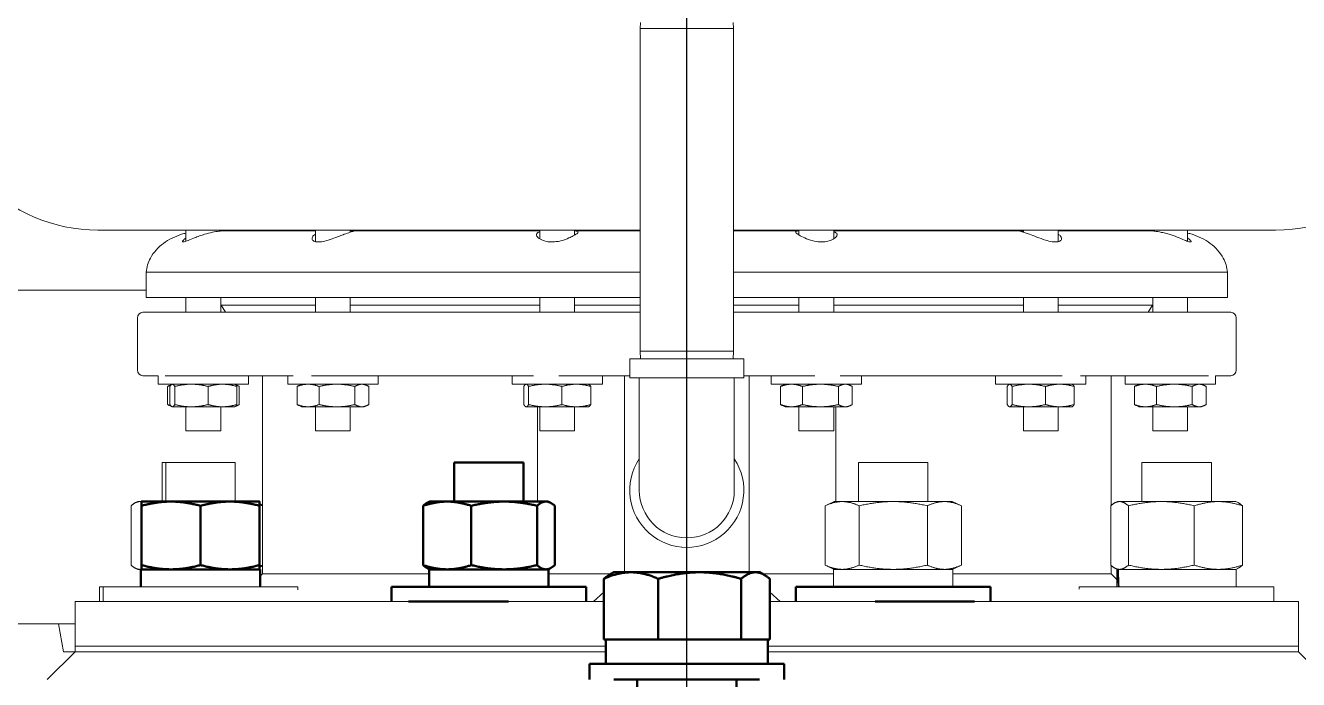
# Model space of a CAD drawing. Header units: inches. Extents: x 20 to 536, y 8 to 344.
# Drawn here: x 107.14 to 118.59, y 133.87 to 139.74 of the extents above; entities that cross this region are included whole.
import ezdxf

# ---------------------------------------------------------------- set-up
doc = ezdxf.new("R2010")
doc.units = ezdxf.units.IN
doc.header["$LTSCALE"] = 16
doc.header["$MEASUREMENT"] = 0
doc.linetypes.add('CHAIN', pattern=[0.7087, 0.4724, -0.0591, 0.1181, -0.0591])
doc.layers.add('Centerline', color=5, linetype='CHAIN', lineweight=25, true_color=0x0000ff)
doc.layers.add('Visible (ANSI)', color=7, linetype='Continuous', lineweight=50)

msp = doc.modelspace()

# ---------------------------------------------------------------- linework, layer by layer
at = {"layer": 'Centerline', "ltscale": 0.952448}
msp.add_line((113.09041, 46.31921), (113.09041, 145.96279), dxfattribs=at)
at = {"layer": 'Visible (ANSI)', "linetype": 'Continuous', "lineweight": 18}
for p, q in [((112.67345, 139.76976), (112.67176, 139.71565)), ((113.50737, 139.76976), (113.50906, 139.71565)), ((112.67176, 139.71565), (113.50906, 139.71565)), ((112.67176, 139.71565), (112.67176, 136.81487)), ((113.50906, 139.71565), (113.50906, 136.81487)), ((112.67176, 137.90479), (107.79609, 137.90479)), ((108.5875, 137.90479), (108.5875, 137.80348)), ((108.9, 137.90479), (108.9, 137.89594)), ((109.75218, 137.89724), (108.92651, 137.89724)), ((109.75218, 137.90479), (109.75218, 137.79971)), ((110.06468, 137.90479), (110.06468, 137.88498)), ((111.76948, 137.89724), (110.08765, 137.89724)), ((111.76948, 137.90479), (111.76948, 137.82469)), ((112.08198, 137.90479), (112.08198, 137.85957)), ((112.67176, 137.89724), (112.08198, 137.89724)), ((118.38473, 137.90479), (113.50906, 137.90479)), ((114.09885, 137.89724), (113.50906, 137.89724)), ((114.09885, 137.90479), (114.09885, 137.85957)), ((114.41135, 137.90479), (114.41135, 137.82469)), ((116.09317, 137.89724), (114.41135, 137.89724)), ((116.11614, 137.90479), (116.11614, 137.88498)), ((116.42864, 137.90479), (116.42864, 137.79971)), ((117.25432, 137.89724), (116.42864, 137.89724)), ((117.28083, 137.90479), (117.28083, 137.89594)), ((117.59333, 137.90479), (117.59333, 137.80348)), ((112.67176, 137.52544), (108.23041, 137.52544)), ((108.23041, 137.29724), (108.23041, 137.52544)), ((117.95041, 137.52544), (113.50906, 137.52544)), ((117.95041, 137.29724), (117.95041, 137.52544)), ((108.23041, 137.36565), (102.83081, 137.36565)), ((112.67176, 137.29724), (108.23041, 137.29724)), ((108.5875, 137.29724), (108.5875, 137.16565)), ((108.9, 137.29724), (108.9, 137.16565)), ((109.75218, 137.29724), (109.75218, 137.16565)), ((110.06468, 137.29724), (110.06468, 137.16565)), ((111.76948, 137.29724), (111.76948, 137.16565)), ((112.08198, 137.29724), (112.08198, 137.16565)), ((117.95041, 137.29724), (113.50906, 137.29724)), ((114.09885, 137.29724), (114.09885, 137.16565)), ((114.41135, 137.29724), (114.41135, 137.16565)), ((116.11614, 137.29724), (116.11614, 137.16565)), ((116.42864, 137.29724), (116.42864, 137.16565)), ((117.28083, 137.29724), (117.28083, 137.16565)), ((117.59333, 137.29724), (117.59333, 137.16565)), ((108.20041, 137.16565), (112.67176, 137.16565)), ((109.75218, 137.22983), (108.90425, 137.22983)), ((108.9413, 137.16565), (108.90425, 137.22983)), ((111.76948, 137.22983), (110.06468, 137.22983)), ((112.67176, 137.22983), (112.08198, 137.22983)), ((114.09885, 137.22983), (113.50906, 137.22983)), ((113.50906, 137.16565), (117.98041, 137.16565)), ((116.11614, 137.22983), (114.41135, 137.22983)), ((117.27657, 137.22983), (116.42864, 137.22983)), ((117.23952, 137.16565), (117.27657, 137.22983)), ((108.15041, 137.11565), (108.15041, 136.64565)), ((118.03041, 137.11565), (118.03041, 136.64565)), ((112.67176, 136.81487), (113.50906, 136.81487)), ((112.67389, 136.74676), (112.67176, 136.81487)), ((113.50694, 136.74676), (113.50906, 136.81487)), ((113.60301, 136.74676), (112.57781, 136.74676)), ((112.57781, 136.57589), (112.57781, 136.74676)), ((113.60301, 136.57589), (113.60301, 136.74676)), ((108.33775, 136.59565), (108.20041, 136.59565)), ((108.33775, 136.59576), (108.33775, 136.51924)), ((109.55048, 136.59565), (108.39885, 136.59565)), ((109.14975, 136.59565), (109.14975, 136.51924)), ((109.27541, 136.59565), (109.27541, 134.81565)), ((109.50243, 136.59565), (109.50243, 136.51924)), ((111.71153, 136.59565), (109.71684, 136.59565)), ((110.31443, 136.59565), (110.31443, 136.51924)), ((111.51973, 136.59565), (111.51973, 136.51924)), ((112.57781, 136.59565), (111.93878, 136.59565)), ((112.33173, 136.59565), (112.33173, 136.51924)), ((112.53041, 136.59565), (112.53041, 134.82928)), ((113.60301, 136.57589), (112.57781, 136.57589)), ((112.66325, 136.1562), (112.66325, 136.57589)), ((113.51758, 136.1562), (113.51758, 136.57589)), ((114.24205, 136.59565), (113.60301, 136.59565)), ((113.65041, 136.59565), (113.65041, 134.82928)), ((113.8491, 136.59565), (113.8491, 136.51924)), ((116.46398, 136.59565), (114.4693, 136.59565)), ((114.6611, 136.59565), (114.6611, 136.51924)), ((115.86639, 136.59565), (115.86639, 136.51924)), ((117.78198, 136.59565), (116.63034, 136.59565)), ((116.67839, 136.59565), (116.67839, 136.51924)), ((116.90541, 136.59565), (116.90541, 135.42913)), ((117.03108, 136.59565), (117.03108, 136.51924)), ((117.84308, 136.59576), (117.84308, 136.51924)), ((117.98041, 136.59565), (117.84308, 136.59565)), ((109.14975, 136.51924), (108.33775, 136.51924)), ((108.42148, 136.49893), (108.42148, 136.33655)), ((108.45982, 136.51811), (108.43905, 136.50842)), ((108.44344, 136.49893), (108.44344, 136.33655)), ((108.46225, 136.51924), (108.45982, 136.51811)), ((108.48587, 136.49893), (108.48587, 136.33655)), ((108.78617, 136.49893), (108.78617, 136.33655)), ((109.02525, 136.51924), (109.02768, 136.51811)), ((109.02768, 136.51811), (109.04844, 136.50842)), ((109.04405, 136.49893), (109.04405, 136.33655)), ((109.06601, 136.49893), (109.06601, 136.33655)), ((110.31443, 136.51924), (109.50243, 136.51924)), ((109.58616, 136.49893), (109.58616, 136.33655)), ((109.62693, 136.51924), (109.60374, 136.50842)), ((109.78404, 136.49893), (109.78404, 136.33655)), ((110.10631, 136.49893), (110.10631, 136.33655)), ((110.18993, 136.51924), (110.21313, 136.50842)), ((110.2307, 136.49893), (110.2307, 136.33655)), ((112.33173, 136.51924), (111.51973, 136.51924)), ((111.62542, 136.49893), (111.62542, 136.33655)), ((111.64423, 136.51924), (111.6418, 136.51811)), ((111.66785, 136.49893), (111.66785, 136.33655)), ((111.96815, 136.49893), (111.96815, 136.33655)), ((112.20723, 136.51924), (112.20966, 136.51811)), ((112.22603, 136.49893), (112.22603, 136.33655)), ((114.6611, 136.51924), (113.8491, 136.51924)), ((113.93283, 136.49893), (113.93283, 136.33655)), ((113.9736, 136.51924), (113.9504, 136.50842)), ((114.13071, 136.49893), (114.13071, 136.33655)), ((114.45297, 136.49893), (114.45297, 136.33655)), ((114.5366, 136.51924), (114.55979, 136.50842)), ((114.57737, 136.49893), (114.57737, 136.33655)), ((116.67839, 136.51924), (115.86639, 136.51924)), ((115.97209, 136.49893), (115.97209, 136.33655)), ((115.99089, 136.51924), (115.98846, 136.51811)), ((116.01451, 136.49893), (116.01451, 136.33655)), ((116.31482, 136.49893), (116.31482, 136.33655)), ((116.55389, 136.51924), (116.55632, 136.51811)), ((116.5727, 136.49893), (116.5727, 136.33655)), ((117.84308, 136.51924), (117.03108, 136.51924)), ((117.11481, 136.49893), (117.11481, 136.33655)), ((117.15558, 136.51924), (117.13239, 136.50842)), ((117.31269, 136.49893), (117.31269, 136.33655)), ((117.63496, 136.49893), (117.63496, 136.33655)), ((117.71858, 136.51924), (117.74177, 136.50842)), ((117.75935, 136.49893), (117.75935, 136.33655)), ((108.45982, 136.31737), (108.43905, 136.32705)), ((109.02768, 136.31737), (109.04844, 136.32705)), ((109.62693, 136.31624), (109.60374, 136.32705)), ((110.18993, 136.31624), (110.21313, 136.32705)), ((113.9736, 136.31624), (113.9504, 136.32705)), ((114.5366, 136.31624), (114.55979, 136.32705)), ((117.15558, 136.31624), (117.13239, 136.32705)), ((117.71858, 136.31624), (117.74177, 136.32705)), ((108.46225, 136.31624), (108.45982, 136.31737)), ((108.46225, 136.31624), (108.46465, 136.31624)), ((108.46465, 136.31624), (108.63602, 136.31624)), ((108.5875, 136.31624), (108.5875, 136.09924)), ((108.63602, 136.31624), (108.91511, 136.31624)), ((108.9, 136.31624), (108.9, 136.09924)), ((108.91511, 136.31624), (109.02525, 136.31624)), ((109.02525, 136.31624), (109.02768, 136.31737)), ((109.62693, 136.31624), (109.6851, 136.31624)), ((109.6851, 136.31624), (109.94517, 136.31624)), ((109.75218, 136.31624), (109.75218, 136.09924)), ((109.94517, 136.31624), (110.1685, 136.31624)), ((110.06468, 136.31624), (110.06468, 136.09924)), ((110.1685, 136.31624), (110.18993, 136.31624)), ((111.64423, 136.31624), (111.6418, 136.31737)), ((111.64423, 136.31624), (111.64663, 136.31624)), ((111.64663, 136.31624), (111.818, 136.31624)), ((111.74921, 136.31624), (111.74921, 135.46465)), ((111.76948, 136.31624), (111.76948, 136.09924)), ((111.818, 136.31624), (112.09709, 136.31624)), ((112.08198, 136.31624), (112.08198, 136.09924)), ((112.09709, 136.31624), (112.20723, 136.31624)), ((112.20723, 136.31624), (112.20966, 136.31737)), ((113.9736, 136.31624), (114.03177, 136.31624)), ((114.03177, 136.31624), (114.29184, 136.31624)), ((114.09885, 136.31624), (114.09885, 136.09924)), ((114.29184, 136.31624), (114.51517, 136.31624)), ((114.41135, 136.31624), (114.41135, 136.09924)), ((114.43161, 136.31624), (114.43161, 135.46465)), ((114.51517, 136.31624), (114.5366, 136.31624)), ((115.99089, 136.31624), (115.98846, 136.31737)), ((115.99089, 136.31624), (115.9933, 136.31624)), ((115.9933, 136.31624), (116.16467, 136.31624)), ((116.11614, 136.31624), (116.11614, 136.09924)), ((116.16467, 136.31624), (116.44376, 136.31624)), ((116.42864, 136.31624), (116.42864, 136.09924)), ((116.44376, 136.31624), (116.55389, 136.31624)), ((116.55389, 136.31624), (116.55632, 136.31737)), ((117.15558, 136.31624), (117.21375, 136.31624)), ((117.21375, 136.31624), (117.47382, 136.31624)), ((117.28083, 136.31624), (117.28083, 136.09924)), ((117.47382, 136.31624), (117.69715, 136.31624)), ((117.59333, 136.31624), (117.59333, 136.09924)), ((117.69715, 136.31624), (117.71858, 136.31624)), ((108.5875, 136.09924), (108.9, 136.09924)), ((109.75218, 136.09924), (110.06468, 136.09924)), ((111.76948, 136.09924), (112.08198, 136.09924)), ((112.66325, 136.1562), (112.66325, 135.56565)), ((113.51758, 135.56565), (113.51758, 136.1562)), ((114.09885, 136.09924), (114.41135, 136.09924)), ((116.11614, 136.09924), (116.42864, 136.09924)), ((117.28083, 136.09924), (117.59333, 136.09924)), ((108.40551, 135.81565), (108.37379, 135.81565)), ((108.37379, 135.46465), (108.37379, 135.81565)), ((109.03051, 135.81565), (108.40551, 135.81565)), ((108.40551, 135.46465), (108.40551, 135.81565)), ((109.03051, 135.46465), (109.03051, 135.81565)), ((115.25889, 135.81565), (114.63389, 135.81565)), ((114.63389, 135.46465), (114.63389, 135.81565)), ((115.25889, 135.46465), (115.25889, 135.81565)), ((117.80704, 135.81565), (117.18204, 135.81565)), ((117.18204, 135.46465), (117.18204, 135.81565)), ((117.80704, 135.46465), (117.80704, 135.81565)), ((108.09404, 135.42635), (108.09404, 134.89396)), ((108.15529, 135.46465), (108.13656, 135.45592)), ((108.17338, 135.46465), (108.15529, 135.46465)), ((108.18701, 135.46465), (108.17338, 135.46465)), ((114.41539, 135.46465), (114.33324, 135.42635)), ((114.33324, 135.42635), (114.33324, 134.89396)), ((114.48653, 135.46465), (114.41539, 135.46465)), ((114.94639, 135.46465), (114.48653, 135.46465)), ((114.63981, 135.42635), (114.63981, 134.89396)), ((115.40624, 135.46465), (114.94639, 135.46465)), ((115.25296, 135.42635), (115.25296, 134.89396)), ((115.47739, 135.46465), (115.40624, 135.46465)), ((115.47739, 135.46465), (115.55953, 135.42635)), ((115.55953, 135.42635), (115.55953, 134.89396)), ((116.90228, 135.42635), (116.90228, 134.89396)), ((116.96354, 135.46465), (116.9448, 135.45592)), ((116.98163, 135.46465), (116.96354, 135.46465)), ((117.3571, 135.46465), (116.98163, 135.46465)), ((117.06098, 135.42635), (117.06098, 134.89396)), ((117.87001, 135.46465), (117.3571, 135.46465)), ((117.65323, 135.42635), (117.65323, 134.89396)), ((118.02554, 135.46465), (117.87001, 135.46465)), ((118.02554, 135.46465), (118.04427, 135.45592)), ((118.08679, 135.42635), (118.08679, 134.89396)), ((108.15529, 134.85565), (108.13656, 134.86439)), ((108.15529, 134.85565), (108.17338, 134.85565)), ((108.17338, 134.85565), (108.18151, 134.85565)), ((114.41539, 134.85565), (114.33324, 134.89396)), ((114.40989, 134.85565), (115.48289, 134.85565)), ((114.40989, 134.85565), (114.40989, 134.69965)), ((115.47739, 134.85565), (115.55953, 134.89396)), ((115.48289, 134.85565), (115.48289, 134.69965)), ((116.90541, 134.89118), (116.90541, 134.81565)), ((116.96354, 134.85565), (116.9448, 134.86439)), ((116.95804, 134.85565), (116.96342, 134.85565)), ((116.95804, 134.85565), (116.95804, 134.69965)), ((116.96342, 134.85565), (116.96879, 134.85565)), ((116.96879, 134.85565), (116.97034, 134.85565)), ((116.97034, 134.85565), (118.03104, 134.85565)), ((118.02554, 134.85565), (118.04427, 134.86439)), ((118.03104, 134.85565), (118.03104, 134.69965)), ((110.77453, 134.81565), (109.27541, 134.81565)), ((111.84753, 134.81565), (112.41081, 134.81565)), ((113.77002, 134.81565), (114.40989, 134.81565)), ((116.90541, 134.81565), (115.48289, 134.81565)), ((107.84301, 134.69965), (107.81129, 134.69965)), ((107.81129, 134.69965), (107.81129, 134.56565)), ((109.59301, 134.69965), (107.84301, 134.69965)), ((107.84301, 134.69965), (107.84301, 134.56565)), ((109.59301, 134.69965), (109.59301, 134.67131)), ((112.25051, 134.56565), (112.34469, 134.64978)), ((113.93032, 134.56565), (113.83613, 134.64978)), ((118.36954, 134.69965), (116.61954, 134.69965)), ((116.61954, 134.69965), (116.61954, 134.67833)), ((118.36954, 134.69965), (118.36954, 134.56565)), ((107.59041, 134.56565), (107.84301, 134.56565)), ((107.59041, 134.56565), (107.59041, 134.16565)), ((108.23663, 134.56565), (107.84301, 134.56565)), ((108.23663, 134.56565), (110.58887, 134.56565)), ((111.48731, 134.56565), (112.34469, 134.56565)), ((113.83613, 134.56565), (114.78509, 134.56565)), ((115.67706, 134.56565), (117.9886, 134.56565)), ((118.36954, 134.56565), (117.9886, 134.56565)), ((118.36954, 134.56565), (118.59041, 134.56565)), ((118.59041, 134.56565), (118.59041, 134.16565)), ((103.57387, 134.36565), (107.59041, 134.36565)), ((107.48544, 134.11565), (107.4425, 134.36565)), ((112.36091, 134.16565), (107.59041, 134.16565)), ((107.59041, 134.11565), (107.59041, 134.16565)), ((112.36091, 134.16565), (107.59041, 134.16565)), ((118.59041, 134.16565), (113.81991, 134.16565)), ((118.59041, 134.16565), (113.81991, 134.16565)), ((118.59041, 134.11565), (118.59041, 134.16565)), ((107.59041, 134.11565), (107.34041, 133.86565)), ((107.59041, 134.11565), (107.48544, 134.11565)), ((107.59041, 134.11565), (112.36091, 134.11565)), ((112.36091, 134.11565), (107.59041, 134.11565)), ((107.59041, 134.11565), (112.36091, 134.11565)), ((113.81991, 134.11565), (118.59041, 134.11565)), ((118.59041, 134.11565), (113.81991, 134.11565)), ((113.81991, 134.11565), (118.59041, 134.11565)), ((118.59041, 134.11565), (118.84041, 133.86565))]:
    msp.add_line(p, q, dxfattribs=at)
at = {"layer": 'Visible (ANSI)'}
for p, q in [((111.62353, 135.81565), (110.99853, 135.81565)), ((110.99853, 135.46465), (110.99853, 135.81565)), ((111.62353, 135.46465), (111.62353, 135.81565)), ((108.45251, 135.46465), (108.18701, 135.46465)), ((108.18701, 135.42635), (108.18701, 134.89396)), ((108.98351, 135.46465), (108.45251, 135.46465)), ((108.71801, 135.42635), (108.71801, 134.89396)), ((109.24901, 135.46465), (108.98351, 135.46465)), ((109.24901, 135.42635), (109.24901, 134.89396)), ((110.71878, 135.42635), (110.71878, 134.89396)), ((110.78003, 135.46465), (110.7613, 135.45592)), ((110.93556, 135.46465), (110.78003, 135.46465)), ((111.44846, 135.46465), (110.93556, 135.46465)), ((111.15234, 135.42635), (111.15234, 134.89396)), ((111.82394, 135.46465), (111.44846, 135.46465)), ((111.74459, 135.42635), (111.74459, 134.89396)), ((111.84203, 135.46465), (111.82394, 135.46465)), ((111.84203, 135.46465), (111.86076, 135.45592)), ((111.90328, 135.42635), (111.90328, 134.89396)), ((108.18151, 134.85565), (109.25451, 134.85565)), ((108.18151, 134.85565), (108.18151, 134.69965)), ((109.25451, 134.85565), (109.25451, 134.69965)), ((110.78003, 134.85565), (110.7613, 134.86439)), ((110.77453, 134.85565), (111.84753, 134.85565)), ((110.77453, 134.85565), (110.77453, 134.69965)), ((111.84203, 134.85565), (111.86076, 134.86439)), ((111.84753, 134.85565), (111.84753, 134.69965)), ((112.34469, 134.22528), (112.34469, 134.77069)), ((112.43441, 134.82928), (112.3928, 134.80526)), ((112.58871, 134.82928), (112.43441, 134.82928)), ((113.20558, 134.82928), (112.58871, 134.82928)), ((112.83272, 134.22528), (112.83272, 134.77069)), ((113.70728, 134.82928), (113.20558, 134.82928)), ((113.57844, 134.22528), (113.57844, 134.77069)), ((113.74641, 134.82928), (113.70728, 134.82928)), ((113.74641, 134.82928), (113.78802, 134.80526)), ((113.83613, 134.22528), (113.83613, 134.77069)), ((112.18603, 134.69965), (110.43603, 134.69965)), ((110.43603, 134.69965), (110.43603, 134.56565)), ((112.18603, 134.69965), (112.18603, 134.56565)), ((115.82139, 134.69965), (114.07139, 134.69965)), ((114.07139, 134.69965), (114.07139, 134.56565)), ((115.82139, 134.69965), (115.82139, 134.56565)), ((111.48731, 134.56565), (110.58887, 134.56565)), ((115.67706, 134.56565), (114.78509, 134.56565)), ((112.58871, 134.22528), (112.34469, 134.22528)), ((112.36091, 134.22528), (113.81991, 134.22528)), ((112.36091, 134.22528), (112.36091, 134.00628)), ((112.43441, 134.22528), (112.43441, 134.22528)), ((112.83272, 134.22528), (112.58871, 134.22528)), ((113.20558, 134.22528), (112.83272, 134.22528)), ((113.57844, 134.22528), (113.20558, 134.22528)), ((113.70728, 134.22528), (113.57844, 134.22528)), ((113.83613, 134.22528), (113.70728, 134.22528)), ((113.74641, 134.22528), (113.74641, 134.22528)), ((113.81991, 134.22528), (113.81991, 134.00628)), ((113.96541, 134.00628), (112.21541, 134.00628)), ((112.21541, 133.86565), (112.21541, 134.00628)), ((113.96541, 133.86565), (113.96541, 134.00628)), ((112.43541, 133.86565), (113.74541, 133.86565)), ((112.64291, 133.86565), (112.64291, 131.36565)), ((113.53791, 133.86565), (113.53791, 131.36565))]:
    msp.add_line(p, q, dxfattribs=at)
at = {"layer": 'Visible (ANSI)', "linetype": 'Continuous', "lineweight": 18}
for centre, radius, start, end in [((107.79609, 139.37571), 1.47092, 90, 270), ((118.38473, 139.37571), 1.47092, 270, 90), ((108.70674, 137.34568), 0.54432, 106.973148, 126.385096), ((108.75521, 137.18686), 0.71038, 103.656145, 106.973148), ((108.8692, 137.48597), 0.41885, 79.085029, 85.783097), ((117.31163, 137.48597), 0.41885, 94.216903, 100.914971), ((117.42561, 137.18686), 0.71038, 73.026852, 76.343855), ((117.47409, 137.34568), 0.54432, 53.614904, 73.026852), ((108.63255, 137.44637), 0.41925, 126.385096, 150.65828), ((117.54828, 137.44637), 0.41925, 29.34172, 53.614904), ((108.51893, 137.51024), 0.28891, 150.65828, 176.984674), ((117.6619, 137.51024), 0.28891, 3.015326, 29.34172), ((108.20041, 137.11565), 0.05, 90, 180), ((108.97096, 137.35007), 0.1375, 238.928346, 240.976088), ((117.20986, 137.35007), 0.1375, 299.023912, 301.071654), ((117.98041, 137.11565), 0.05, 0, 90), ((108.20041, 136.64565), 0.05, 180, 270), ((117.98041, 136.64565), 0.05, 270, 0), ((113.09041, 135.56565), 0.5126, 146.44269, 33.55731), ((113.09041, 135.56565), 0.42717, 180, 0)]:
    msp.add_arc(centre, radius, start, end, dxfattribs=at)
for centre, start_param, end_param in [((117.49454, 134.58906), 4.61757448, 4.66895019), ((117.49454, 134.81024), 4.69037981, 4.74165959)]:
    msp.add_ellipse(centre, major_axis=(0.12574, -3.04257), ratio=0.17142018, start_param=start_param, end_param=end_param, dxfattribs=at)
for points, knots in [([(108.75367, 137.8663), (108.73888, 137.86191), (108.72417, 137.85706), (108.69392, 137.84629), (108.6785, 137.84033), (108.64264, 137.82589), (108.62315, 137.8175), (108.59265, 137.80519), (108.58096, 137.80088), (108.56376, 137.79668), (108.55855, 137.79687), (108.55499, 137.80196), (108.55744, 137.80717), (108.569, 137.81948), (108.57708, 137.82612), (108.5875, 137.83297)], [-1.35609883, -1.35609883, -1.35609883, -1.35609883, -1.23823847, -1.23823847, -1.10753687, -1.10753687, -0.91636099, -0.91636099, -0.75316537, -0.75316537, -0.59060177, -0.59060177, -0.41265951, -0.41265951, -0.25971119, -0.25971119, -0.25971119, -0.25971119]), ([(108.92651, 137.89724), (108.92479, 137.89724), (108.92261, 137.89721), (108.9116, 137.89687), (108.89882, 137.8961), (108.86601, 137.89216), (108.84646, 137.88904), (108.80228, 137.87972), (108.77809, 137.87353), (108.75367, 137.8663)], [-0.62621856, -0.62621856, -0.62621856, -0.62621856, -0.567318433, -0.567318433, -0.380362779, -0.380362779, -0.194352561, -0.194352561, -0.000083537, -0.000083537, -0.000083537, -0.000083537]), ([(110.01065, 137.8663), (109.99707, 137.8615), (109.98252, 137.85615), (109.95139, 137.84456), (109.93476, 137.8383), (109.89545, 137.82405), (109.8726, 137.81617), (109.83003, 137.80418), (109.81048, 137.79995), (109.77687, 137.79663), (109.76309, 137.79718), (109.73939, 137.80267), (109.73065, 137.80801), (109.71985, 137.82253), (109.71942, 137.83211), (109.72867, 137.85034), (109.73776, 137.85898), (109.75124, 137.8663)], [-1.35607164, -1.35607164, -1.35607164, -1.35607164, -1.22718281, -1.22718281, -1.09069748, -1.09069748, -0.907569, -0.907569, -0.73653015, -0.73653015, -0.58055249, -0.58055249, -0.40503509, -0.40503509, -0.19656813, -0.19656813, -0.00008269, -0.00008269, -0.00008269, -0.00008269]), ([(110.06468, 137.89699), (110.06797, 137.89702), (110.07102, 137.89706), (110.08307, 137.89721), (110.08954, 137.89733), (110.0973, 137.89688), (110.09686, 137.89613), (110.08664, 137.89224), (110.07704, 137.88914), (110.0494, 137.87984), (110.03134, 137.8736), (110.01065, 137.8663)], [-0.76355662, -0.76355662, -0.76355662, -0.76355662, -0.7181241, -0.7181241, -0.568308317, -0.568308317, -0.38198584, -0.38198584, -0.196200552, -0.196200552, -0.000083537, -0.000083537, -0.000083537, -0.000083537]), ([(112.09284, 137.8663), (112.08602, 137.86185), (112.07767, 137.85691), (112.05686, 137.8457), (112.04397, 137.83935), (112.00998, 137.82451), (111.98761, 137.81615), (111.94346, 137.80418), (111.92238, 137.80014), (111.88017, 137.79657), (111.85987, 137.79713), (111.82012, 137.80294), (111.80181, 137.80855), (111.76907, 137.82353), (111.75589, 137.83323), (111.74047, 137.85109), (111.73724, 137.8593), (111.73849, 137.8663)], [-1.35587496, -1.35587496, -1.35587496, -1.35587496, -1.23623798, -1.23623798, -1.09751657, -1.09751657, -0.90451856, -0.90451856, -0.74103007, -0.74103007, -0.57806371, -0.57806371, -0.39759165, -0.39759165, -0.18789331, -0.18789331, 0, 0, 0, 0]), ([(111.73849, 137.8663), (111.7395, 137.87193), (111.74341, 137.87696), (111.7552, 137.8842), (111.76164, 137.88676), (111.76948, 137.88887)], [-1.717460758, -1.717460758, -1.717460758, -1.717460758, -1.566034086, -1.566034086, -1.456324258, -1.456324258, -1.456324258, -1.456324258]), ([(112.08198, 137.89676), (112.09156, 137.89633), (112.09909, 137.89553), (112.11175, 137.89217), (112.11451, 137.88905), (112.11078, 137.87973), (112.10393, 137.87353), (112.09284, 137.8663)], [-0.513118842, -0.513118842, -0.513118842, -0.513118842, -0.380426197, -0.380426197, -0.194348208, -0.194348208, 0, 0, 0, 0]), ([(114.08798, 137.8663), (114.07846, 137.8725), (114.07206, 137.87797), (114.06621, 137.88714), (114.06735, 137.89059), (114.07791, 137.89508), (114.08672, 137.89621), (114.09885, 137.89676)], [-1.717743894, -1.717743894, -1.717743894, -1.717743894, -1.550919327, -1.550919327, -1.372572422, -1.372572422, -1.204744239, -1.204744239, -1.204744239, -1.204744239]), ([(114.44233, 137.8663), (114.44312, 137.86191), (114.44214, 137.85706), (114.43658, 137.84629), (114.43162, 137.84033), (114.41475, 137.82589), (114.40068, 137.8175), (114.36801, 137.80519), (114.35054, 137.80088), (114.31176, 137.79668), (114.29121, 137.79687), (114.24709, 137.80196), (114.22435, 137.80717), (114.17802, 137.82147), (114.15515, 137.8309), (114.11601, 137.84949), (114.09974, 137.85863), (114.08798, 137.8663)], [-1.35609883, -1.35609883, -1.35609883, -1.35609883, -1.23823847, -1.23823847, -1.10753687, -1.10753687, -0.91636099, -0.91636099, -0.75316537, -0.75316537, -0.59060177, -0.59060177, -0.41265951, -0.41265951, -0.2060899, -0.2060899, -0.00008269, -0.00008269, -0.00008269, -0.00008269]), ([(114.41135, 137.88887), (114.41613, 137.88759), (114.42041, 137.88613), (114.43498, 137.87972), (114.44104, 137.87353), (114.44233, 137.8663)], [-0.261484609, -0.261484609, -0.261484609, -0.261484609, -0.194352561, -0.194352561, -0.000083537, -0.000083537, -0.000083537, -0.000083537]), ([(116.17018, 137.8663), (116.15578, 137.87138), (116.14262, 137.87597), (116.11963, 137.88384), (116.10995, 137.88706), (116.09298, 137.89273), (116.08719, 137.89468), (116.08357, 137.89702), (116.08647, 137.89726), (116.09927, 137.89722), (116.10671, 137.89708), (116.11614, 137.89699)], [-1.717212062, -1.717212062, -1.717212062, -1.717212062, -1.58067792, -1.58067792, -1.443970124, -1.443970124, -1.271234535, -1.271234535, -1.084458934, -1.084458934, -0.95426146, -0.95426146, -0.95426146, -0.95426146]), ([(116.42958, 137.8663), (116.43841, 137.8615), (116.44537, 137.85615), (116.45568, 137.84456), (116.45879, 137.8383), (116.4608, 137.82405), (116.45789, 137.81617), (116.44408, 137.80418), (116.43382, 137.79995), (116.40753, 137.79663), (116.39257, 137.79718), (116.35666, 137.80267), (116.33589, 137.80801), (116.28902, 137.82253), (116.26286, 137.83211), (116.21385, 137.85034), (116.19091, 137.85898), (116.17018, 137.8663)], [-1.35607164, -1.35607164, -1.35607164, -1.35607164, -1.22718281, -1.22718281, -1.09069748, -1.09069748, -0.907569, -0.907569, -0.73653015, -0.73653015, -0.58055249, -0.58055249, -0.40503509, -0.40503509, -0.19656813, -0.19656813, -0.00008269, -0.00008269, -0.00008269, -0.00008269]), ([(117.42715, 137.8663), (117.41178, 137.87085), (117.39646, 137.87501), (117.36666, 137.88229), (117.35233, 137.88537), (117.31964, 137.89147), (117.30262, 137.8938), (117.27363, 137.89673), (117.26255, 137.89716), (117.25546, 137.89724), (117.25487, 137.89724), (117.25432, 137.89724)], [-1.717215251, -1.717215251, -1.717215251, -1.717215251, -1.594854922, -1.594854922, -1.472962123, -1.472962123, -1.298595055, -1.298595055, -1.110382724, -1.110382724, -1.091644877, -1.091644877, -1.091644877, -1.091644877]), ([(117.26559, 137.89695), (117.26908, 137.89699), (117.27312, 137.89704), (117.2787, 137.8971), (117.27975, 137.89712), (117.28083, 137.89713)], [-0.7851542691, -0.7851542691, -0.7851542691, -0.7851542691, -0.719142999, -0.719142999, -0.7042749184, -0.7042749184, -0.7042749184, -0.7042749184]), ([(117.59333, 137.83297), (117.59405, 137.8325), (117.59476, 137.83202), (117.6076, 137.82336), (117.61633, 137.8155), (117.6249, 137.80405), (117.6257, 137.80012), (117.62025, 137.79659), (117.61403, 137.79711), (117.59436, 137.80274), (117.58071, 137.80811), (117.54542, 137.82267), (117.52292, 137.83228), (117.47593, 137.85045), (117.45167, 137.85903), (117.42715, 137.8663)], [-1.09632738, -1.09632738, -1.09632738, -1.09632738, -1.08569863, -1.08569863, -0.9016643, -0.9016643, -0.74141526, -0.74141526, -0.57957172, -0.57957172, -0.40398654, -0.40398654, -0.19522598, -0.19522598, -0.00008269, -0.00008269, -0.00008269, -0.00008269])]:
    msp.add_open_spline(points, degree=3, knots=knots, dxfattribs=at)
for points in [[(108.9, 137.89713), (108.90586, 137.89707), (108.91095, 137.897), (108.91523, 137.89695)], [(109.75124, 137.8663), (109.75155, 137.86646), (109.75187, 137.86663), (109.75218, 137.8668)], [(116.42864, 137.8668), (116.42896, 137.86663), (116.42927, 137.86646), (116.42958, 137.8663)], [(109.25451, 134.79475), (109.26148, 134.80172), (109.26845, 134.80869), (109.27541, 134.81565)], [(116.90541, 134.81565), (116.92295, 134.79811), (116.94049, 134.78057), (116.95804, 134.76303)]]:
    msp.add_open_spline(points, degree=3, dxfattribs=at)
for points, weights in [([(108.44943, 136.50842), (108.43591, 136.50446), (108.42148, 136.49893)], [1.01477953359, 1.01005189042, 1]), ([(108.42148, 136.49893), (108.43055, 136.50446), (108.43905, 136.50842)], [1, 1.01005189042, 1.01477953359]), ([(108.46465, 136.51924), (108.45481, 136.51924), (108.44344, 136.49893)], [1, 1.0379548493, 1]), ([(108.48587, 136.49893), (108.4745, 136.51924), (108.46465, 136.51924)], [1, 1.0379548493, 1]), ([(108.63602, 136.51924), (108.56633, 136.51924), (108.48587, 136.49893)], [1, 1.0379548493, 1]), ([(108.78617, 136.49893), (108.70571, 136.51924), (108.63602, 136.51924)], [1, 1.0379548493, 1]), ([(108.91511, 136.51924), (108.85527, 136.51924), (108.78617, 136.49893)], [1, 1.0379548493, 1]), ([(109.04405, 136.49893), (108.97495, 136.51924), (108.91511, 136.51924)], [1, 1.0379548493, 1]), ([(109.02768, 136.51811), (109.03531, 136.51455), (109.04405, 136.49893)], [1.01375847525, 1.02892942038, 1]), ([(109.06601, 136.49893), (109.04844, 136.50964), (109.03268, 136.51461)], [1, 1.01965956375, 1.01895290532]), ([(109.6851, 136.51924), (109.63919, 136.51924), (109.58616, 136.49893)], [1, 1.0379548493, 1]), ([(109.58616, 136.49893), (109.59524, 136.50446), (109.60374, 136.50842)], [1, 1.01005189042, 1.01477953359]), ([(109.78404, 136.49893), (109.73102, 136.51924), (109.6851, 136.51924)], [1, 1.0379548493, 1]), ([(109.94517, 136.51924), (109.87039, 136.51924), (109.78404, 136.49893)], [1, 1.0379548493, 1]), ([(110.10631, 136.49893), (110.01996, 136.51924), (109.94517, 136.51924)], [1, 1.0379548493, 1]), ([(110.1685, 136.51924), (110.13964, 136.51924), (110.10631, 136.49893)], [1, 1.0379548493, 1]), ([(110.2307, 136.49893), (110.19737, 136.51924), (110.1685, 136.51924)], [1, 1.0379548493, 1]), ([(111.64663, 136.51924), (111.63679, 136.51924), (111.62542, 136.49893)], [1, 1.0379548493, 1]), ([(111.66785, 136.49893), (111.65648, 136.51924), (111.64663, 136.51924)], [1, 1.0379548493, 1]), ([(111.818, 136.51924), (111.74832, 136.51924), (111.66785, 136.49893)], [1, 1.0379548493, 1]), ([(111.96815, 136.49893), (111.88769, 136.51924), (111.818, 136.51924)], [1, 1.0379548493, 1]), ([(112.09709, 136.51924), (112.03725, 136.51924), (111.96815, 136.49893)], [1, 1.0379548493, 1]), ([(112.22603, 136.49893), (112.15693, 136.51924), (112.09709, 136.51924)], [1, 1.0379548493, 1]), ([(112.20966, 136.51811), (112.21729, 136.51455), (112.22603, 136.49893)], [1.01375847525, 1.02892942038, 1]), ([(114.03177, 136.51924), (113.98585, 136.51924), (113.93283, 136.49893)], [1, 1.0379548493, 1]), ([(113.93283, 136.49893), (113.9419, 136.50446), (113.9504, 136.50842)], [1, 1.01005189042, 1.01477953359]), ([(114.13071, 136.49893), (114.07769, 136.51924), (114.03177, 136.51924)], [1, 1.0379548493, 1]), ([(114.29184, 136.51924), (114.21706, 136.51924), (114.13071, 136.49893)], [1, 1.0379548493, 1]), ([(114.45297, 136.49893), (114.36662, 136.51924), (114.29184, 136.51924)], [1, 1.0379548493, 1]), ([(114.51517, 136.51924), (114.48631, 136.51924), (114.45297, 136.49893)], [1, 1.0379548493, 1]), ([(114.57737, 136.49893), (114.54403, 136.51924), (114.51517, 136.51924)], [1, 1.0379548493, 1]), ([(115.9933, 136.51924), (115.98346, 136.51924), (115.97209, 136.49893)], [1, 1.0379548493, 1]), ([(116.01451, 136.49893), (116.00315, 136.51924), (115.9933, 136.51924)], [1, 1.0379548493, 1]), ([(116.16467, 136.51924), (116.09498, 136.51924), (116.01451, 136.49893)], [1, 1.0379548493, 1]), ([(116.31482, 136.49893), (116.23435, 136.51924), (116.16467, 136.51924)], [1, 1.0379548493, 1]), ([(116.44376, 136.51924), (116.38392, 136.51924), (116.31482, 136.49893)], [1, 1.0379548493, 1]), ([(116.5727, 136.49893), (116.5036, 136.51924), (116.44376, 136.51924)], [1, 1.0379548493, 1]), ([(116.55632, 136.51811), (116.56396, 136.51455), (116.5727, 136.49893)], [1.01375847525, 1.02892942038, 1]), ([(117.21375, 136.51924), (117.16783, 136.51924), (117.11481, 136.49893)], [1, 1.0379548493, 1]), ([(117.11481, 136.49893), (117.12388, 136.50446), (117.13239, 136.50842)], [1, 1.01005189042, 1.01477953359]), ([(117.31269, 136.49893), (117.25967, 136.51924), (117.21375, 136.51924)], [1, 1.0379548493, 1]), ([(117.47382, 136.51924), (117.39904, 136.51924), (117.31269, 136.49893)], [1, 1.0379548493, 1]), ([(117.63496, 136.49893), (117.5486, 136.51924), (117.47382, 136.51924)], [1, 1.0379548493, 1]), ([(117.69715, 136.51924), (117.66829, 136.51924), (117.63496, 136.49893)], [1, 1.0379548493, 1]), ([(117.75935, 136.49893), (117.72602, 136.51924), (117.69715, 136.51924)], [1, 1.0379548493, 1]), ([(108.42148, 136.33655), (108.43591, 136.33102), (108.44943, 136.32705)], [1, 1.01005189042, 1.01477953359]), ([(108.43905, 136.32705), (108.43055, 136.33102), (108.42148, 136.33655)], [1.01477953359, 1.01005189042, 1]), ([(108.44344, 136.33655), (108.45481, 136.31624), (108.46465, 136.31624)], [1, 1.0379548493, 1]), ([(108.46465, 136.31624), (108.4745, 136.31624), (108.48587, 136.33655)], [1, 1.0379548493, 1]), ([(108.48587, 136.33655), (108.56633, 136.31624), (108.63602, 136.31624)], [1, 1.0379548493, 1]), ([(108.63602, 136.31624), (108.70571, 136.31624), (108.78617, 136.33655)], [1, 1.0379548493, 1]), ([(108.78617, 136.33655), (108.85527, 136.31624), (108.91511, 136.31624)], [1, 1.0379548493, 1]), ([(108.91511, 136.31624), (108.97495, 136.31624), (109.04405, 136.33655)], [1, 1.0379548493, 1]), ([(109.04405, 136.33655), (109.03531, 136.32093), (109.02768, 136.31737)], [1, 1.02892942038, 1.01375847525]), ([(109.03268, 136.32087), (109.04844, 136.32584), (109.06601, 136.33655)], [1.01895290532, 1.01965956375, 1]), ([(109.58616, 136.33655), (109.63919, 136.31624), (109.6851, 136.31624)], [1, 1.0379548493, 1]), ([(109.60374, 136.32705), (109.59524, 136.33102), (109.58616, 136.33655)], [1.01477953359, 1.01005189042, 1]), ([(109.6851, 136.31624), (109.73102, 136.31624), (109.78404, 136.33655)], [1, 1.0379548493, 1]), ([(109.78404, 136.33655), (109.87039, 136.31624), (109.94517, 136.31624)], [1, 1.0379548493, 1]), ([(109.94517, 136.31624), (110.01996, 136.31624), (110.10631, 136.33655)], [1, 1.0379548493, 1]), ([(110.10631, 136.33655), (110.13964, 136.31624), (110.1685, 136.31624)], [1, 1.0379548493, 1]), ([(110.1685, 136.31624), (110.19737, 136.31624), (110.2307, 136.33655)], [1, 1.0379548493, 1]), ([(111.62542, 136.33655), (111.63679, 136.31624), (111.64663, 136.31624)], [1, 1.0379548493, 1]), ([(111.64663, 136.31624), (111.65648, 136.31624), (111.66785, 136.33655)], [1, 1.0379548493, 1]), ([(111.66785, 136.33655), (111.74832, 136.31624), (111.818, 136.31624)], [1, 1.0379548493, 1]), ([(111.818, 136.31624), (111.88769, 136.31624), (111.96815, 136.33655)], [1, 1.0379548493, 1]), ([(111.96815, 136.33655), (112.03725, 136.31624), (112.09709, 136.31624)], [1, 1.0379548493, 1]), ([(112.09709, 136.31624), (112.15693, 136.31624), (112.22603, 136.33655)], [1, 1.0379548493, 1]), ([(112.22603, 136.33655), (112.21729, 136.32093), (112.20966, 136.31737)], [1, 1.02892942038, 1.01375847525]), ([(113.93283, 136.33655), (113.98585, 136.31624), (114.03177, 136.31624)], [1, 1.0379548493, 1]), ([(113.9504, 136.32705), (113.9419, 136.33102), (113.93283, 136.33655)], [1.01477953359, 1.01005189042, 1]), ([(114.03177, 136.31624), (114.07769, 136.31624), (114.13071, 136.33655)], [1, 1.0379548493, 1]), ([(114.13071, 136.33655), (114.21706, 136.31624), (114.29184, 136.31624)], [1, 1.0379548493, 1]), ([(114.29184, 136.31624), (114.36662, 136.31624), (114.45297, 136.33655)], [1, 1.0379548493, 1]), ([(114.45297, 136.33655), (114.48631, 136.31624), (114.51517, 136.31624)], [1, 1.0379548493, 1]), ([(114.51517, 136.31624), (114.54403, 136.31624), (114.57737, 136.33655)], [1, 1.0379548493, 1]), ([(115.97209, 136.33655), (115.98346, 136.31624), (115.9933, 136.31624)], [1, 1.0379548493, 1]), ([(115.9933, 136.31624), (116.00315, 136.31624), (116.01451, 136.33655)], [1, 1.0379548493, 1]), ([(116.01451, 136.33655), (116.09498, 136.31624), (116.16467, 136.31624)], [1, 1.0379548493, 1]), ([(116.16467, 136.31624), (116.23435, 136.31624), (116.31482, 136.33655)], [1, 1.0379548493, 1]), ([(116.31482, 136.33655), (116.38392, 136.31624), (116.44376, 136.31624)], [1, 1.0379548493, 1]), ([(116.44376, 136.31624), (116.5036, 136.31624), (116.5727, 136.33655)], [1, 1.0379548493, 1]), ([(116.5727, 136.33655), (116.56396, 136.32093), (116.55632, 136.31737)], [1, 1.02892942038, 1.01375847525]), ([(117.13239, 136.32705), (117.12388, 136.33102), (117.11481, 136.33655)], [1.01477953359, 1.01005189042, 1]), ([(117.11481, 136.33655), (117.16783, 136.31624), (117.21375, 136.31624)], [1, 1.0379548493, 1]), ([(117.21375, 136.31624), (117.25967, 136.31624), (117.31269, 136.33655)], [1, 1.0379548493, 1]), ([(117.31269, 136.33655), (117.39904, 136.31624), (117.47382, 136.31624)], [1, 1.0379548493, 1]), ([(117.47382, 136.31624), (117.5486, 136.31624), (117.63496, 136.33655)], [1, 1.0379548493, 1]), ([(117.63496, 136.33655), (117.66829, 136.31624), (117.69715, 136.31624)], [1, 1.0379548493, 1]), ([(117.69715, 136.31624), (117.72602, 136.31624), (117.75935, 136.33655)], [1, 1.0379548493, 1]), ([(108.17338, 135.46465), (108.13656, 135.46465), (108.09404, 135.42635)], [1, 1.0379548493, 1]), ([(108.18701, 135.46344), (108.18018, 135.46465), (108.17338, 135.46465)], [1.01116020478, 1.00679749439, 1]), ([(109.24901, 135.44889), (109.26174, 135.44108), (109.27541, 135.42913)], [1.01733501647, 1.01379295898, 1.00261201398]), ([(109.27541, 135.42737), (109.26202, 135.43174), (109.24901, 135.43557)], [1.00097470215, 1.00511613109, 1.0083048467]), ([(114.48653, 135.46465), (114.41539, 135.46465), (114.33324, 135.42635)], [1, 1.0379548493, 1]), ([(114.63981, 135.42635), (114.55767, 135.46465), (114.48653, 135.46465)], [1, 1.0379548493, 1]), ([(114.94639, 135.46465), (114.8041, 135.46465), (114.63981, 135.42635)], [1, 1.0379548493, 1]), ([(115.25296, 135.42635), (115.08867, 135.46465), (114.94639, 135.46465)], [1, 1.0379548493, 1]), ([(115.40624, 135.46465), (115.3351, 135.46465), (115.25296, 135.42635)], [1, 1.0379548493, 1]), ([(115.55953, 135.42635), (115.47739, 135.46465), (115.40624, 135.46465)], [1, 1.0379548493, 1]), ([(116.98163, 135.46465), (116.9448, 135.46465), (116.90228, 135.42635)], [1, 1.0379548493, 1]), ([(117.06098, 135.42635), (117.01845, 135.46465), (116.98163, 135.46465)], [1, 1.0379548493, 1]), ([(117.3571, 135.46465), (117.21967, 135.46465), (117.06098, 135.42635)], [1, 1.0379548493, 1]), ([(117.65323, 135.42635), (117.49454, 135.46465), (117.3571, 135.46465)], [1, 1.0379548493, 1]), ([(117.87001, 135.46465), (117.7694, 135.46465), (117.65323, 135.42635)], [1, 1.0379548493, 1]), ([(118.08679, 135.42635), (117.97062, 135.46465), (117.87001, 135.46465)], [1, 1.0379548493, 1]), ([(118.04427, 135.45592), (118.06437, 135.44655), (118.08679, 135.42635)], [1.01895290532, 1.01965956375, 1]), ([(108.09404, 134.89396), (108.13656, 134.85565), (108.17338, 134.85565)], [1, 1.0379548493, 1]), ([(108.17338, 134.85565), (108.18018, 134.85565), (108.18701, 134.85687)], [1, 1.00679749439, 1.01116020478]), ([(109.24901, 134.88474), (109.26202, 134.88857), (109.27541, 134.89293)], [1.0083048467, 1.00511613109, 1.00097470215]), ([(109.27541, 134.89118), (109.26174, 134.87923), (109.24901, 134.87142)], [1.00261201398, 1.01379295898, 1.01733501647]), ([(114.33324, 134.89396), (114.41539, 134.85565), (114.48653, 134.85565)], [1, 1.0379548493, 1]), ([(114.48653, 134.85565), (114.55767, 134.85565), (114.63981, 134.89396)], [1, 1.0379548493, 1]), ([(114.63981, 134.89396), (114.8041, 134.85565), (114.94639, 134.85565)], [1, 1.0379548493, 1]), ([(114.94639, 134.85565), (115.08867, 134.85565), (115.25296, 134.89396)], [1, 1.0379548493, 1]), ([(115.25296, 134.89396), (115.3351, 134.85565), (115.40624, 134.85565)], [1, 1.0379548493, 1]), ([(115.40624, 134.85565), (115.47739, 134.85565), (115.55953, 134.89396)], [1, 1.0379548493, 1]), ([(116.90228, 134.89396), (116.9448, 134.85565), (116.98163, 134.85565)], [1, 1.0379548493, 1]), ([(116.98163, 134.85565), (117.01845, 134.85565), (117.06098, 134.89396)], [1, 1.0379548493, 1]), ([(117.06098, 134.89396), (117.21967, 134.85565), (117.3571, 134.85565)], [1, 1.0379548493, 1]), ([(117.3571, 134.85565), (117.49454, 134.85565), (117.65323, 134.89396)], [1, 1.0379548493, 1]), ([(117.65323, 134.89396), (117.7694, 134.85565), (117.87001, 134.85565)], [1, 1.0379548493, 1]), ([(117.87001, 134.85565), (117.97062, 134.85565), (118.08679, 134.89396)], [1, 1.0379548493, 1]), ([(118.08679, 134.89396), (118.06437, 134.87376), (118.04427, 134.86439)], [1, 1.01965956375, 1.01895290532])]:
    msp.add_rational_spline(points, weights, degree=2, dxfattribs=at)
at = {"layer": 'Visible (ANSI)'}
for points, weights in [([(108.18701, 135.42635), (108.18701, 135.46465), (108.18701, 135.46465)], [1, 1.0379548493, 1]), ([(108.45251, 135.46465), (108.3293, 135.46465), (108.18701, 135.42635)], [1, 1.0379548493, 1]), ([(108.71801, 135.42635), (108.57573, 135.46465), (108.45251, 135.46465)], [1, 1.0379548493, 1]), ([(108.98351, 135.46465), (108.8603, 135.46465), (108.71801, 135.42635)], [1, 1.0379548493, 1]), ([(109.24901, 135.42635), (109.10673, 135.46465), (108.98351, 135.46465)], [1, 1.0379548493, 1]), ([(109.24901, 135.46465), (109.24901, 135.46465), (109.24901, 135.42635)], [1, 1.0379548493, 1]), ([(110.93556, 135.46465), (110.83495, 135.46465), (110.71878, 135.42635)], [1, 1.0379548493, 1]), ([(110.71878, 135.42635), (110.7412, 135.44655), (110.7613, 135.45592)], [1, 1.01965956375, 1.01895290532]), ([(111.15234, 135.42635), (111.03617, 135.46465), (110.93556, 135.46465)], [1, 1.0379548493, 1]), ([(111.44846, 135.46465), (111.31103, 135.46465), (111.15234, 135.42635)], [1, 1.0379548493, 1]), ([(111.74459, 135.42635), (111.5859, 135.46465), (111.44846, 135.46465)], [1, 1.0379548493, 1]), ([(111.82394, 135.46465), (111.78711, 135.46465), (111.74459, 135.42635)], [1, 1.0379548493, 1]), ([(111.90328, 135.42635), (111.86076, 135.46465), (111.82394, 135.46465)], [1, 1.0379548493, 1]), ([(108.18701, 134.89396), (108.3293, 134.85565), (108.45251, 134.85565)], [1, 1.0379548493, 1]), ([(108.18701, 134.85565), (108.18701, 134.85565), (108.18701, 134.89396)], [1, 1.0379548493, 1]), ([(108.45251, 134.85565), (108.57573, 134.85565), (108.71801, 134.89396)], [1, 1.0379548493, 1]), ([(108.71801, 134.89396), (108.8603, 134.85565), (108.98351, 134.85565)], [1, 1.0379548493, 1]), ([(108.98351, 134.85565), (109.10673, 134.85565), (109.24901, 134.89396)], [1, 1.0379548493, 1]), ([(109.24901, 134.89396), (109.24901, 134.85565), (109.24901, 134.85565)], [1, 1.0379548493, 1]), ([(110.71878, 134.89396), (110.83495, 134.85565), (110.93556, 134.85565)], [1, 1.0379548493, 1]), ([(110.7613, 134.86439), (110.7412, 134.87376), (110.71878, 134.89396)], [1.01895290532, 1.01965956375, 1]), ([(110.93556, 134.85565), (111.03617, 134.85565), (111.15234, 134.89396)], [1, 1.0379548493, 1]), ([(111.15234, 134.89396), (111.31103, 134.85565), (111.44846, 134.85565)], [1, 1.0379548493, 1]), ([(111.44846, 134.85565), (111.5859, 134.85565), (111.74459, 134.89396)], [1, 1.0379548493, 1]), ([(111.74459, 134.89396), (111.78711, 134.85565), (111.82394, 134.85565)], [1, 1.0379548493, 1]), ([(111.82394, 134.85565), (111.86076, 134.85565), (111.90328, 134.89396)], [1, 1.0379548493, 1]), ([(112.58871, 134.82928), (112.47546, 134.82928), (112.34469, 134.77069)], [1, 1.0379548493, 1]), ([(112.34469, 134.77069), (112.36974, 134.79194), (112.3928, 134.80526)], [1, 1.01344146313, 1.01736251269]), ([(112.83272, 134.77069), (112.70195, 134.82928), (112.58871, 134.82928)], [1, 1.0379548493, 1]), ([(113.20558, 134.82928), (113.03253, 134.82928), (112.83272, 134.77069)], [1, 1.0379548493, 1]), ([(113.57844, 134.77069), (113.37862, 134.82928), (113.20558, 134.82928)], [1, 1.0379548493, 1]), ([(113.70728, 134.82928), (113.64749, 134.82928), (113.57844, 134.77069)], [1, 1.0379548493, 1]), ([(113.83613, 134.77069), (113.76708, 134.82928), (113.70728, 134.82928)], [1, 1.0379548493, 1])]:
    msp.add_rational_spline(points, weights, degree=2, dxfattribs=at)

doc.saveas('drawing.dxf')
